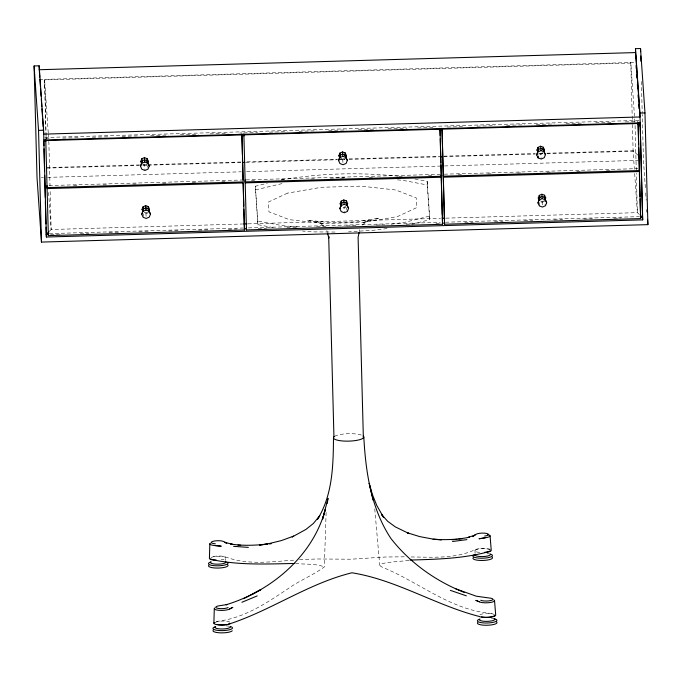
<?xml version="1.0" encoding="UTF-8"?>
<svg xmlns="http://www.w3.org/2000/svg" width="682" height="682" viewBox="0 0 682 682"><rect width="100%" height="100%" fill="white"/><g stroke="black" fill="none" stroke-linecap="round" stroke-linejoin="round"><path stroke-width="0.51" stroke-dasharray="3.41 2.56" d="M216.322 621.626A8.695 2.131 -1.5 0 1 219.11 621.08C244.847 617.679 267.097 602.709 288.247 588.583C299.603 580.382 313.209 575.258 324.308 566.913L326.141 512.233M143.263 216.424L143.663 213.781M539.334 205.904L539.999 201.514L542.173 202.315L544.287 201.386L545.242 204.864M359.295 231.565L359.695 229.655M148.497 211.77L148.088 212.784L145.965 213.705L143.8 212.903M345.339 158.054L344.93 159.068L342.807 159.989L340.642 159.187M49.735 230.942L51.141 229.502L242.647 223.994M362.219 225.026L369.124 219.86L362.338 223.031L379.542 217.993L356.797 221.906L330.276 222.664L307.079 220.081L324.155 224.131L316.968 221.36L324.095 226.126M144.098 212.247L145.88 212.903L147.627 212.145M340.94 158.531L342.722 159.187L344.47 158.429M345.723 206.45L343.984 207.209L344.282 211.804M346.192 207.089L344.069 208.01L341.904 207.209M542.574 152.734L540.826 153.493L541.184 159.034M543.034 153.373L540.911 154.294L538.746 153.493M540.306 200.858L542.088 201.514L543.827 200.755M273.201 227.575L257.847 224.668L255.349 186.246L267.267 183.219M255.452 189.911L283.456 183.262M414.895 178.982L427.171 181.301L429.575 216.066L405.739 222.11L391.118 224.233M411.8 224.259L429.669 219.732L429.575 216.066M281.265 179.895L286.491 179.136M287.54 178.982C324.82 172.836 362.952 172.367 400.487 176.468M387.044 228.504L376.592 230.022L348.587 231.846M293.686 560.178C271.291 561.712 247.557 565.207 226.083 557.109A8.695 2.131 -1.5 0 0 211.855 556.827M408.902 560.152C409.115 561.388 369.721 561.823 382.696 567.373C418.697 581.976 450.342 609.827 490.205 613.288A8.695 2.131 -1.5 0 1 493.052 613.672M330.301 178.198L344.845 177.55M299.492 559.658L317.113 558.976L351 559.206L385.432 557.015L405.918 556.785M39.513 79.538L634.831 62.412M630.824 63.051L44.603 79.905L46.163 139.418M44.739 137.5L640.006 120.382M45.737 138.582L49.974 138.455M62.693 138.088L79.649 137.602M92.368 137.235L109.333 136.75M122.044 136.383L139.009 135.897M150.662 135.565L168.684 135.045M180.338 134.712L198.36 134.192M210.022 133.851L228.035 133.34M239.697 132.999L241.812 132.939M243.841 132.879L257.617 132.487M269.271 132.155L287.293 131.635M298.955 131.294L316.968 130.782M328.63 130.441L346.644 129.93M358.306 129.589L376.328 129.077M387.981 128.736L407.06 128.19M417.657 127.884L434.622 127.398M447.239 127.031L464.195 126.545M476.914 126.179L494.936 125.659M506.59 125.326L524.611 124.806M536.274 124.474L554.287 123.954M565.949 123.621L583.962 123.101M595.625 122.769L612.581 122.283M625.3 121.916L638.02 121.549M46.879 167.584L139.435 164.925M143.689 164.805L146.886 164.712L144.703 165.683L142.538 164.891M147.951 164.677L241.573 161.984M246.893 161.83L337.326 159.23M338.391 159.204L344.777 159.017M349.031 158.897L439.464 156.297M443.718 156.169L535.217 153.544M539.471 153.416L542.659 153.331M546.921 153.203L633.092 150.731L638.275 155.479M46.913 168.104L139.469 165.445M143.732 165.317L146.92 165.232M147.985 165.197L241.607 162.504M245.861 162.384L337.36 159.75M338.425 159.724L344.811 159.537M349.065 159.418L439.498 156.817M443.752 156.69L535.251 154.064M536.308 154.03L542.693 153.851M546.947 153.723L633.126 151.251L634.371 169.247M41.278 177.55L43.409 177.49M47.663 177.371L241.3 171.804M246.62 171.651L440.248 166.084M444.511 165.956L638.139 160.389M49.087 185.555L243.048 179.98M246.125 179.895L441.152 174.285M444.229 174.191L638.19 168.616M73.494 185.836L78.788 185.683M103.17 184.984L107.406 184.856M132.845 184.131L137.082 184.004M162.521 183.279L166.758 183.151M192.196 182.418L196.442 182.299M221.872 181.565L225.051 181.48M251.453 180.721L254.633 180.628M281.129 179.86L284.309 179.775M310.804 179.008L315.05 178.889M340.488 178.155L344.725 178.036M369.098 177.337L373.344 177.209M398.782 176.485L403.019 176.357M428.458 175.632L432.695 175.504M458.031 174.78L463.334 174.626M487.715 173.927L493.009 173.774M517.391 173.075L521.628 172.947M547.066 172.214L551.303 172.094M576.742 171.361L580.979 171.242M606.417 170.509L611.72 170.355M247.967 223.841L440.538 218.308M445.858 218.155L637.363 212.648L639.588 214.685M49.283 233.602L243.244 228.027M248.444 227.882L440.291 222.358M445.491 222.213L639.452 216.637M50.477 234.429L60.067 234.148M80.297 233.568L88.813 233.329M109.052 232.741L118.634 232.468M138.864 231.889L148.446 231.607M168.684 231.028L178.266 230.755M198.496 230.175L208.078 229.894M228.317 229.314L236.833 229.067M258.128 228.453L266.645 228.214M286.883 227.626L296.465 227.353M316.695 226.774L326.277 226.492M346.516 225.913L356.098 225.64M376.328 225.06L384.853 224.813M406.148 224.199L414.665 223.952M435.96 223.338L440.222 223.219M464.715 222.52L473.231 222.272M494.527 221.659L503.052 221.411M524.347 220.798L532.864 220.559M554.159 219.945L562.684 219.698M583.98 219.084L592.496 218.837M613.8 218.231L621.251 218.01M335.058 232.05L312.126 231.88L302.569 231.053M295.477 563.494C304.769 564.517 315.885 563.434 324.308 566.913M411.161 556.964C432.269 557.109 454.826 559.01 474.459 549.965A8.695 2.131 -1.5 0 1 482.396 548.422A8.695 2.131 -1.5 0 1 490.52 549.504M397.401 179.86L402.704 180.321L427.273 184.967L429.669 219.732M297.173 226.935L282.314 225.657L257.745 221.002L255.349 186.246M142.845 164.226L144.627 164.891L144.976 170.432M346.43 207.95L347.377 211.429M147.065 165.632L147.542 167.371M326.84 230.601L327.334 232.477M374.759 508.925L379.738 565.318M542.088 201.514L542.335 205.154M342.722 159.187L343.08 164.729M145.88 212.903L146.127 216.552M645.351 187.686L643.458 160.236L642.265 114.482M645.718 192.963L646.229 200.355M634.908 122.334L630.79 62.531L632.342 122.035M634.661 173.475L637.363 212.648L636.332 173.33M48.252 132.837L44.569 79.385L46.009 134.644M48.328 133.894L48.686 139.188M48.593 192.452L51.141 229.502L50.118 190.184M633.092 150.731L633.126 151.251L632.376 123.101M641.395 81.508L642.231 113.425M635.087 125.514L636.306 172.265M474.987 550.272L475.073 553.358M427.171 181.301L427.273 184.967M257.745 221.002L257.847 224.668M225.657 558.43L225.716 560.493M48.84 141.31L50.008 185.939M46.044 135.709L46.129 138.898M334.547 436.386A15.166 3.717 -1.5 0 1 348.391 433.692A15.166 3.717 -1.5 0 1 362.56 435.585M215.026 622.675A7.783 1.91 -1.5 0 1 222.443 621.046A7.783 1.91 -1.5 0 1 230.056 622.248M226.049 625.854A9.804 2.404 -1.5 0 1 229.519 626.298M210.994 557.552A7.783 1.91 -1.5 0 1 223.636 556.674A7.783 1.91 -1.5 0 1 221.19 559.837M479.898 614.755A7.783 1.91 -1.5 0 1 487.553 613.433A7.783 1.91 -1.5 0 1 494.493 614.644M491.441 618.327A9.804 2.404 -1.5 0 1 493.956 618.693M479.702 552.403A7.783 1.91 -1.5 0 1 477.306 549.266A7.783 1.91 -1.5 0 1 490.026 549.845M486.965 553.528A9.804 2.404 -1.5 0 1 489.488 553.895M287.506 193.125L268.273 202.102L268.938 211.812L289.339 219.655L323.993 223.525L363.625 222.383L397.606 216.544L416.847 207.558L416.173 197.848L395.782 190.005L361.128 186.143L321.495 187.277L287.506 193.125"/><path stroke-width="1.02" d="M209.817 543.904L209.417 558.405A8.695 2.131 -1.5 0 0 214.915 560.22C241.189 565.301 267.907 563.963 294.479 563.468M213.884 623.203L214.284 608.702M333.489 437.844C333.268 465.559 332.62 495.064 317.471 519.352L319.355 516.351M537.766 151.66L536.99 149.972L538.021 147.38L540.638 146.238L543.307 147.227L542.923 149.213L545.421 154.695L544.227 157.713L541.184 159.034L538.081 157.892L538.345 156.127M327.258 503.384L328.033 498.363L322.518 519.411L325.305 509.514C312.859 556.06 271.197 591.081 226.109 604.755L227.072 604.559L219.613 605.701A6.402 1.569 -1.5 0 0 217.711 608.318A6.402 1.569 -1.5 0 0 228.112 607.509M147.107 158.625L146.724 160.602L149.213 166.093L148.02 169.102L144.976 170.432L141.873 169.281L140.526 166.34L142.436 160.73L141.813 158.77L144.431 157.636L147.107 158.625L148.267 161.157L147.244 163.748M148.361 206.637L147.977 208.624L150.475 214.105L149.281 217.123L146.238 218.445L143.135 217.302L141.779 214.361L143.689 208.752L143.075 206.791L145.692 205.657L148.361 206.637L149.529 209.169L148.923 210.678L150.475 214.105M345.211 152.921L344.819 154.908L347.317 160.389L346.124 163.407L343.08 164.729L339.977 163.586L338.622 160.645L340.531 155.036L339.917 153.075L342.535 151.941L345.211 152.921L346.371 155.453L345.339 158.054M346.465 200.943L346.081 202.929L348.579 208.411L347.377 211.429L344.342 212.75L341.23 211.608L339.883 208.658L341.793 203.048L341.179 201.096L343.796 199.954L346.465 200.943L347.624 203.475L346.942 205.205M544.568 195.248L544.185 197.234L546.674 202.716L545.481 205.734L542.437 207.055L539.334 205.904L537.987 202.963L539.897 197.354L539.274 195.402L541.892 194.259L544.568 195.248L545.728 197.78L544.705 200.372M359.099 232.511L358.101 237.276L363.361 437.946M140.526 166.34L142.436 160.73L144.55 159.81L146.724 160.602L149.213 166.093M141.779 214.361L143.689 208.752L145.812 207.822L147.977 208.624L148.923 210.678M338.622 160.645L340.531 155.036L342.654 154.106L344.819 154.908L347.317 160.389M339.883 208.658L341.793 203.048L343.916 202.128L346.081 202.929L348.579 208.411M538.081 157.892L536.725 154.942L538.635 149.332L538.021 147.38M537.987 202.963L539.897 197.354L542.011 196.433L544.185 197.234L546.674 202.716M536.725 154.942L538.635 149.332L540.758 148.412L542.923 149.213L545.421 154.695M141.566 163.058L140.79 161.37L141.813 158.77M142.819 211.07L142.044 209.383L143.075 206.791M340.054 158.207L338.894 155.675L339.917 153.075M341.307 206.22L340.148 203.688L341.179 201.096M543.784 151.489L544.475 149.759L543.307 147.227M539.027 199.681L538.251 197.993L539.274 195.402M147.662 162.657L148.267 161.157M345.765 156.962L346.371 155.453M347.019 204.984L347.624 203.475M543.869 151.268L544.475 149.759M545.123 199.28L545.728 197.78M319.824 515.601L313.413 523.435L305.971 529.403L292.152 536.981L293.644 536.12L281.402 540.587L268.324 543.75L259.399 545.012L267.267 544.168M49.036 231.667L46.223 234.548L46.393 237.029L642.717 219.877L639.921 113.059L635.479 48.669L640.534 48.524L644.976 112.914L647.9 224.634L41.466 242.076L37.024 177.678L34.1 65.958L39.155 65.813L43.597 130.211L46.393 237.029M473.129 536.18L476.181 534.245A6.402 1.569 -1.5 0 1 486.573 533.435A6.402 1.569 -1.5 0 1 484.672 536.052M472.473 536.632L475.056 535.072L467.545 537.621L469.523 537.135C457.775 539.786 445.636 539.914 433.658 539.343M229.553 609L232.75 607.389L229.553 609A7.911 1.944 -1.5 0 1 219.297 610.347A7.911 1.944 -1.5 0 1 214.839 607.943M251.615 594.713L260.754 589.708L243.704 598.719M141.72 163.322L144.763 162.001L147.866 163.143M142.973 211.343L146.016 210.022L149.119 211.164M339.824 157.627L342.858 156.306L345.97 157.448M341.077 205.64L344.12 204.319L347.223 205.47M537.919 151.933L540.962 150.603L544.066 151.754M539.181 199.945L542.224 198.624L545.327 199.775M241.888 602.291L257.216 595.906M485.311 537.774L479.173 538.763L485.311 537.774A7.911 1.944 -1.5 0 0 487.664 534.535M452.533 541.508L466.889 539.624M458.781 539.078L462.379 538.661M451.953 539.803L456.991 539.292M267.276 544.125C255.111 545.395 242.741 545.967 230.618 544.006L232.613 544.381L224.787 542.267L226.595 543.204M269.245 543.929L271.206 543.733M409.95 560.067C435.466 559.317 461.117 558.754 486.002 552.42A8.695 2.131 -1.5 0 0 491.236 550.297L490.077 535.839M39.155 65.813L39.258 69.734L635.581 52.582L640.023 116.98L43.691 134.132L43.333 128.855M34.1 65.958L38.542 130.356L43.597 130.211M639.921 113.059L644.976 112.914M43.853 140.015L640.176 122.862M45.873 140.56L241.957 134.925L243.184 181.958L47.101 187.601L46.964 185.615M243.977 134.865L440.052 129.222L441.288 176.263L245.205 181.906M45.805 141.396L43.784 141.455L43.895 145.684M241.402 135.769L244.599 135.675M439.293 130.083L442.49 129.989M638.088 124.363L640.108 124.303L640.279 126.784M242.673 162.478L244.795 162.41M440.563 156.783L442.686 156.724M246.33 227.941L246.466 229.919L442.541 224.284L441.314 177.243L245.23 182.878L245.068 179.92M441.97 128.233L443.334 177.184L639.418 171.549L640.645 218.581L444.562 224.225L443.198 175.206M243.713 223.969L246.91 223.875M442.669 218.249L444.792 218.189M48.354 234.489L46.223 234.548L46.026 227.149M244.284 228.854L246.415 228.794M442.354 223.159L444.485 223.099M640.415 217.464L642.546 217.405L642.717 219.877M48.226 233.636L48.362 235.614L244.446 229.979L243.21 182.938L47.126 188.582L46.99 186.595M433.053 539.351L441.484 539.777L432.695 539.027L419.737 536.615L407.546 532.847L409.132 533.614L395.228 526.836L387.674 521.295L381.681 514.586M237.941 545.114L240.712 545.268M233.585 546.333L248.35 547.382M214.821 545.549L221.079 546.18L214.821 545.549A7.911 1.944 -1.5 0 1 210.371 543.145M450.376 590.356L466.317 595.829M455.789 588.839L476.275 596.204L488.943 597.961A6.402 1.569 -1.5 0 1 491.193 600.45A6.402 1.569 -1.5 0 1 480.725 600.245M479.378 601.822L475.968 600.399L479.378 601.822A7.911 1.944 -1.5 0 0 489.778 602.573A7.911 1.944 -1.5 0 0 493.887 599.913M464.144 592.377C435.67 581.124 409.78 562.684 390.922 538.49C371.119 508.619 365.671 472.046 363.813 436.974M226.782 543.264L223.56 541.508A6.402 1.569 -1.5 0 0 213.091 541.303A6.402 1.569 -1.5 0 0 215.341 543.801M640.33 215.367L642.546 217.405L640.057 122.342M381.545 514.56L383.634 517.45L376.822 505.567L372.44 494.655L369.175 483.299L373.045 500.068M536.99 149.972L537.8 151.438M538.251 197.993L539.061 199.459M338.894 155.675L339.704 157.141M340.148 203.688L340.957 205.154M140.79 161.37L141.6 162.836M142.044 209.383L142.853 210.849M327.582 233.423L328.818 238.12L328.681 236.194L333.941 436.864M540.962 150.603L540.638 146.238M542.224 198.624L541.892 194.259M342.858 156.306L342.535 151.941M344.12 204.319L343.796 199.954M144.763 162.001L144.431 157.636M146.016 210.022L145.692 205.657M494.544 600.637L495.703 615.104A8.695 2.131 -1.5 0 1 488.849 617.389A8.695 2.131 -1.5 0 1 479.037 616.4C435.662 605.266 396.421 579.879 351.938 572.786C309.099 583.246 272.237 609.64 230.661 623.536A8.695 2.131 -1.5 0 1 219.382 625.019A8.695 2.131 -1.5 0 1 214.489 622.368M646.877 209.851L647.03 211.966M647.533 219.357L647.9 224.634M636.059 65.532L636.272 68.686M636.707 74.977L636.928 78.132M637.363 84.423L637.653 88.626M638.079 94.917L638.301 98.072M638.736 104.363L639.025 108.566M639.418 171.549L638.702 147.679M640.645 218.581L640.04 198.837M441.288 176.263L440.904 164.874M441.314 177.243L441.177 175.265L441.527 188.854M442.541 224.284L442.268 217.072M244.446 229.979L243.815 209.178M39.258 69.734L39.761 77.126M39.906 79.24L40.417 86.623M40.562 88.737L41.073 96.128M41.295 99.291L41.798 106.682M41.952 108.796L42.454 116.187M42.599 118.293L43.188 126.741M640.534 48.524L640.62 51.713M640.73 55.967L640.867 61.286M638.045 122.59L638.625 144.541M639.281 169.562L639.332 171.659M639.384 173.748L639.989 196.74M635.479 48.669L635.581 52.582M635.658 55.523L635.735 58.464M443.334 177.184L444.562 224.225M439.941 128.293L440.137 135.607M440.222 138.744L440.845 162.785M441.586 190.943L442.217 214.983M243.866 133.928L246.466 229.919M241.846 133.987L242.391 154.891M242.442 156.979L243.048 179.98M243.124 183.049L243.73 206.049M45.762 139.622L48.362 235.614M43.98 148.855L44.56 171.071M44.671 175.308L45.251 197.524M45.362 201.753L45.941 223.969M38.542 130.356L41.466 242.076M363.225 436.028A15.166 3.717 -1.5 0 1 347.914 441.143A15.166 3.717 -1.5 0 1 334.547 436.386M230.166 626.357A7.783 1.91 -1.5 0 1 222.818 628.975A7.783 1.91 -1.5 0 1 215.128 626.792M230.635 626.587A9.804 2.404 -1.5 0 1 228.93 629.904A9.804 2.404 -1.5 0 1 215.512 630.006A9.804 2.404 -1.5 0 1 215.665 626.698M232.281 630.799A9.804 2.404 -1.5 0 1 220.397 632.845A9.804 2.404 -1.5 0 1 213.27 630.1M229.689 623.553A7.783 1.91 -1.5 0 1 228.172 624.149M226.577 624.499A7.783 1.91 -1.5 0 1 217.166 624.465M216.22 560.058A7.783 1.91 -1.5 0 1 212.699 559.666M211.812 559.436A7.783 1.91 -1.5 0 1 210.627 558.865M225.699 561.559A7.783 1.91 -1.5 0 1 218.342 564.176A7.783 1.91 -1.5 0 1 210.661 561.994M227.66 562.505A9.804 2.404 -1.5 0 1 215.87 565.787A9.804 2.404 -1.5 0 1 211.198 561.9M227.72 564.756A9.804 2.404 -1.5 0 1 218.47 568.055A9.804 2.404 -1.5 0 1 208.803 565.301M494.561 615.624A7.783 1.91 -1.5 0 1 481.603 616.86M494.603 618.753A7.783 1.91 -1.5 0 1 487.246 621.37A7.783 1.91 -1.5 0 1 479.565 619.188M493.956 618.693A9.804 2.404 -1.5 0 1 494.194 622.095A9.804 2.404 -1.5 0 1 480.341 622.487A9.804 2.404 -1.5 0 1 480.102 619.094M496.624 621.958A9.804 2.404 -1.5 0 1 487.374 625.249A9.804 2.404 -1.5 0 1 477.698 622.496M490.094 550.826A7.783 1.91 -1.5 0 1 484.68 552.335M490.136 553.954A7.783 1.91 -1.5 0 1 482.779 556.572A7.783 1.91 -1.5 0 1 475.098 554.389M492.157 557.151A9.804 2.404 -1.5 0 1 482.907 560.451A9.804 2.404 -1.5 0 1 473.231 557.697M490.597 554.185A9.804 2.404 -1.5 0 1 489.318 557.399A9.804 2.404 -1.5 0 1 476.283 557.774A9.804 2.404 -1.5 0 1 474.57 554.645M638.156 123.527L442.072 129.171L443.309 176.203L639.392 170.568L638.156 123.527"/></g></svg>
